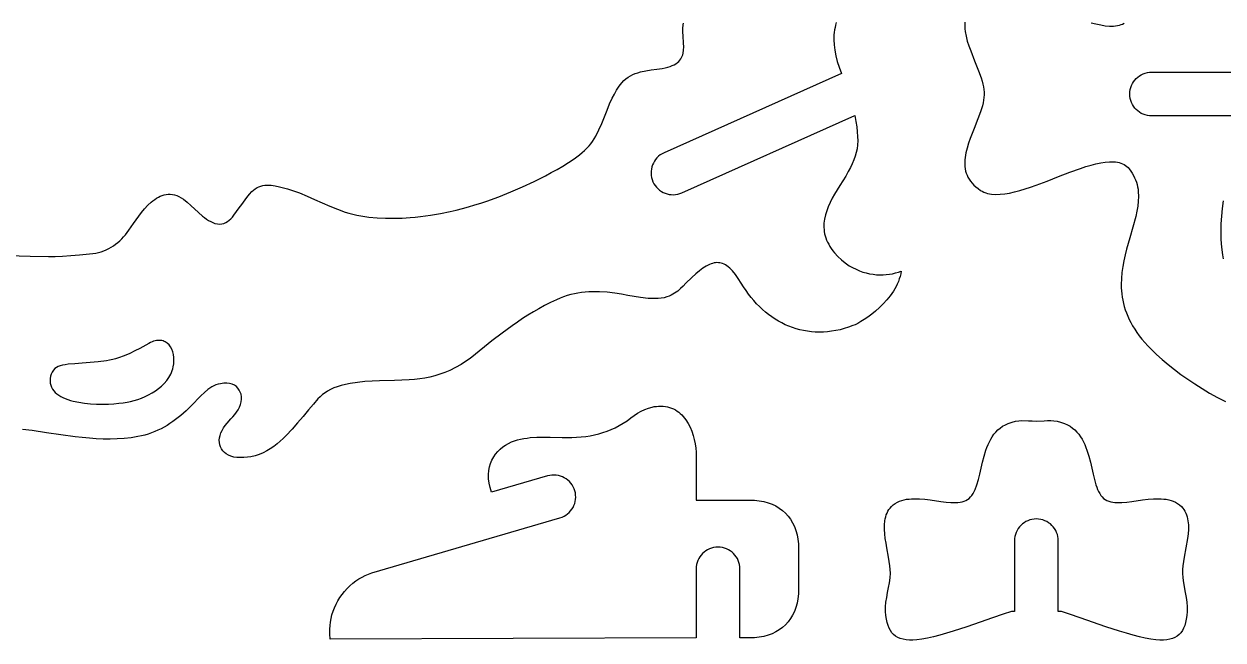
# Model space of a CAD drawing. Extents: x 4 to 246, y 5 to 420.
# Drawn here: x 73 to 155.2, y 5 to 47.2 of the extents above; entities that cross this region are included whole.
import ezdxf

# ---------------------------------------------------------------- set-up
doc = ezdxf.new("R2010")
doc.units = 0
doc.layers.add('IMPORT_-_TIRANO', color=18, linetype='CONTINUOUS')

msp = doc.modelspace()

# ---------------------------------------------------------------- linework, layer by layer
at = {"layer": 'IMPORT_-_TIRANO'}
for points in [[(71.173, 31.342), (73.458, 31.279), (74.706, 31.258), (75.176, 31.26), (75.67, 31.274), (76.24, 31.309), (76.826, 31.359), (77.752, 31.456), (77.945, 31.483), (78.132, 31.523), (78.315, 31.575), (78.493, 31.637), (78.666, 31.709), (78.834, 31.792), (78.996, 31.884), (79.154, 31.985), (79.306, 32.094), (79.452, 32.211), (79.593, 32.335), (79.729, 32.466), (79.858, 32.603), (79.982, 32.746), (80.1, 32.894), (80.212, 33.047), (80.529, 33.507), (80.891, 34.017), (81.089, 34.275), (81.298, 34.525), (81.518, 34.762), (81.749, 34.978), (81.868, 35.076), (81.99, 35.166), (82.115, 35.249), (82.242, 35.322), (82.372, 35.384), (82.504, 35.436), (82.639, 35.476), (82.776, 35.504), (82.915, 35.518), (83.058, 35.518), (83.202, 35.503), (83.349, 35.472), (83.499, 35.424), (83.65, 35.359), (83.805, 35.275), (83.961, 35.172), (84.214, 34.973), (84.471, 34.746), (84.997, 34.258), (85.267, 34.024), (85.405, 33.916), (85.544, 33.814), (85.684, 33.723), (85.827, 33.642), (85.971, 33.574), (86.117, 33.52), (86.285, 33.48), (86.443, 33.468), (86.591, 33.481), (86.73, 33.518), (86.861, 33.574), (86.985, 33.649), (87.101, 33.738), (87.212, 33.841), (87.316, 33.954), (87.416, 34.075), (87.604, 34.33), (87.779, 34.587), (87.949, 34.825), (88.308, 35.299), (88.486, 35.522), (88.644, 35.701), (88.759, 35.809), (88.878, 35.899), (89.002, 35.974), (89.13, 36.033), (89.262, 36.079), (89.396, 36.112), (89.534, 36.133), (89.674, 36.143), (89.815, 36.144), (89.959, 36.136), (90.248, 36.098), (90.539, 36.039), (90.826, 35.967), (91.099, 35.89), (91.369, 35.804), (91.902, 35.61), (92.428, 35.396), (92.949, 35.168), (93.99, 34.708), (94.514, 34.492), (95.046, 34.298), (95.303, 34.216), (95.568, 34.145), (95.838, 34.083), (96.113, 34.03), (96.392, 33.986), (96.674, 33.949), (97.244, 33.898), (97.817, 33.873), (98.387, 33.87), (98.946, 33.886), (99.488, 33.917), (99.842, 33.946), (100.194, 33.983), (100.886, 34.077), (101.566, 34.196), (102.23, 34.336), (102.654, 34.435), (103.077, 34.543), (103.498, 34.659), (103.918, 34.783), (104.336, 34.914), (104.752, 35.053), (105.577, 35.351), (106.392, 35.676), (107.197, 36.026), (107.988, 36.399), (108.766, 36.792), (109.16, 37.001), (109.56, 37.22), (109.96, 37.45), (110.354, 37.695), (110.737, 37.954), (111.104, 38.231), (111.279, 38.377), (111.448, 38.527), (111.61, 38.683), (111.765, 38.844), (111.884, 38.986), (111.999, 39.146), (112.11, 39.323), (112.218, 39.513), (112.424, 39.928), (112.62, 40.372), (112.99, 41.283), (113.168, 41.713), (113.346, 42.105), (113.489, 42.387), (113.645, 42.659), (113.817, 42.92), (114.011, 43.17), (114.145, 43.314), (114.287, 43.44), (114.437, 43.55), (114.594, 43.645), (114.758, 43.726), (114.927, 43.796), (115.101, 43.855), (115.279, 43.905), (115.645, 43.983), (116.018, 44.042), (116.391, 44.093), (116.76, 44.148), (116.962, 44.187), (117.146, 44.232), (117.311, 44.283), (117.459, 44.341), (117.592, 44.404), (117.709, 44.473), (117.811, 44.547), (117.9, 44.626), (117.977, 44.709), (118.041, 44.798), (118.095, 44.89), (118.139, 44.987), (118.174, 45.087), (118.2, 45.191), (118.231, 45.409), (118.24, 45.637), (118.233, 45.875), (118.2, 46.371), (118.188, 46.624), (118.189, 46.88), (118.209, 47.134), (118.228, 47.26)], [(128.698, 47.285), (128.651, 47.121), (128.613, 46.955), (128.582, 46.789), (128.558, 46.621), (128.542, 46.452), (128.532, 46.108), (128.551, 45.755), (128.597, 45.393), (128.67, 45.017), (128.77, 44.628), (128.895, 44.224), (129.045, 43.801), (116.894, 38.364), (116.757, 38.295), (116.63, 38.213), (116.513, 38.12), (116.408, 38.018), (116.314, 37.906), (116.232, 37.787), (116.161, 37.661), (116.104, 37.529), (116.059, 37.392), (116.027, 37.251), (116.009, 37.107), (116.005, 36.961), (116.015, 36.815), (116.04, 36.668), (116.08, 36.523), (116.136, 36.379), (116.206, 36.242), (116.287, 36.115), (116.38, 35.999), (116.482, 35.894), (116.594, 35.8), (116.713, 35.717), (116.839, 35.647), (116.971, 35.589), (117.108, 35.544), (117.249, 35.513), (117.393, 35.494), (117.539, 35.49), (117.685, 35.5), (117.832, 35.525), (117.977, 35.566), (118.121, 35.621), (129.963, 40.921), (130.04, 40.515), (130.1, 40.144), (130.141, 39.801), (130.164, 39.484), (130.169, 39.188), (130.155, 38.909), (130.123, 38.642), (130.071, 38.384), (129.999, 38.129), (129.908, 37.875), (129.797, 37.616), (129.666, 37.349), (129.515, 37.069), (129.342, 36.771), (128.935, 36.109), (128.583, 35.528), (128.424, 35.241), (128.278, 34.954), (128.15, 34.668), (128.04, 34.383), (127.953, 34.099), (127.89, 33.814), (127.855, 33.529), (127.848, 33.386), (127.849, 33.243), (127.859, 33.1), (127.876, 32.957), (127.902, 32.813), (127.938, 32.668), (127.983, 32.524), (128.037, 32.379), (128.102, 32.233), (128.177, 32.087), (128.262, 31.94), (128.359, 31.793), (128.467, 31.645), (128.587, 31.496), (128.808, 31.254), (129.053, 31.024), (129.316, 30.811), (129.592, 30.622), (129.82, 30.488), (130.051, 30.372), (130.284, 30.272), (130.518, 30.188), (130.752, 30.12), (130.985, 30.067), (131.218, 30.029), (131.449, 30.005), (131.677, 29.994), (131.902, 29.996), (132.124, 30.01), (132.341, 30.037), (132.553, 30.074), (132.759, 30.122), (132.959, 30.181), (133.151, 30.249), (133.118, 30.066), (133.074, 29.886), (133.019, 29.709), (132.954, 29.535), (132.88, 29.364), (132.798, 29.197), (132.708, 29.033), (132.611, 28.873), (132.397, 28.565), (132.163, 28.273), (131.913, 27.999), (131.654, 27.743), (131.389, 27.507), (131.124, 27.293), (130.866, 27.1), (130.618, 26.931), (130.387, 26.786), (130.177, 26.667), (129.994, 26.574), (129.843, 26.509), (129.545, 26.403), (129.25, 26.311), (128.957, 26.234), (128.667, 26.172), (128.38, 26.123), (128.095, 26.089), (127.814, 26.069), (127.536, 26.062), (127.261, 26.068), (126.99, 26.088), (126.723, 26.121), (126.459, 26.166), (126.199, 26.224), (125.943, 26.294), (125.691, 26.376), (125.444, 26.47), (125.201, 26.576), (124.963, 26.693), (124.73, 26.822), (124.501, 26.961), (124.277, 27.111), (124.059, 27.272), (123.846, 27.443), (123.638, 27.625), (123.436, 27.816), (123.24, 28.017), (123.05, 28.228), (122.865, 28.448), (122.687, 28.677), (122.515, 28.915), (122.35, 29.161), (122.191, 29.416), (121.983, 29.744), (121.782, 30.027), (121.585, 30.265), (121.392, 30.46), (121.296, 30.542), (121.2, 30.613), (121.104, 30.674), (121.008, 30.724), (120.912, 30.765), (120.816, 30.796), (120.719, 30.817), (120.621, 30.828), (120.522, 30.83), (120.422, 30.823), (120.321, 30.807), (120.218, 30.781), (120.113, 30.747), (120.007, 30.703), (119.788, 30.591), (119.559, 30.445), (119.32, 30.267), (119.068, 30.058), (118.802, 29.818), (118.399, 29.416), (118.214, 29.226), (118.028, 29.046), (117.832, 28.88), (117.617, 28.729), (117.499, 28.66), (117.373, 28.597), (117.238, 28.538), (117.093, 28.485), (116.893, 28.428), (116.691, 28.39), (116.484, 28.368), (116.268, 28.361), (116.042, 28.366), (115.803, 28.382), (115.271, 28.438), (114.857, 28.502), (114.419, 28.587), (113.972, 28.675), (113.527, 28.744), (112.997, 28.799), (112.482, 28.831), (112.229, 28.837), (111.979, 28.835), (111.731, 28.825), (111.484, 28.807), (111.238, 28.779), (110.994, 28.741), (110.749, 28.694), (110.505, 28.635), (110.26, 28.566), (110.015, 28.484), (109.768, 28.39), (109.52, 28.283), (109.109, 28.088), (108.709, 27.885), (108.32, 27.673), (107.939, 27.453), (107.567, 27.226), (107.202, 26.992), (106.842, 26.751), (106.488, 26.503), (105.79, 25.992), (105.101, 25.46), (103.711, 24.348), (103.539, 24.216), (103.361, 24.088), (102.986, 23.848), (102.597, 23.63), (102.205, 23.439), (101.87, 23.297), (101.532, 23.176), (101.192, 23.073), (100.848, 22.987), (100.5, 22.918), (100.149, 22.864), (99.792, 22.823), (99.43, 22.795), (98.421, 22.754), (97.401, 22.726), (96.891, 22.704), (96.384, 22.67), (95.882, 22.618), (95.386, 22.544), (95.056, 22.48), (94.76, 22.407), (94.494, 22.326), (94.255, 22.236), (94.038, 22.137), (93.841, 22.028), (93.66, 21.909), (93.491, 21.778), (93.331, 21.636), (93.176, 21.483), (92.866, 21.137), (92.535, 20.737), (92.152, 20.279), (91.781, 19.843), (91.402, 19.405), (91.007, 18.98), (90.802, 18.777), (90.591, 18.581), (90.372, 18.396), (90.146, 18.223), (89.911, 18.063), (89.667, 17.918), (89.412, 17.79), (89.147, 17.681), (88.87, 17.592), (88.58, 17.526), (88.342, 17.489), (88.096, 17.465), (87.852, 17.458), (87.62, 17.47), (87.408, 17.503), (87.217, 17.556), (87.046, 17.626), (86.895, 17.712), (86.765, 17.813), (86.655, 17.928), (86.566, 18.055), (86.498, 18.192), (86.45, 18.339), (86.423, 18.493), (86.417, 18.653), (86.432, 18.818), (86.467, 18.986), (86.524, 19.156), (86.602, 19.327), (86.701, 19.497), (86.817, 19.658), (86.944, 19.813), (87.217, 20.11), (87.353, 20.259), (87.484, 20.411), (87.604, 20.569), (87.71, 20.736), (87.802, 20.921), (87.87, 21.107), (87.913, 21.289), (87.933, 21.468), (87.93, 21.64), (87.905, 21.803), (87.857, 21.956), (87.787, 22.097), (87.696, 22.223), (87.584, 22.332), (87.451, 22.423), (87.298, 22.494), (87.126, 22.542), (86.934, 22.565), (86.724, 22.562), (86.495, 22.53), (86.337, 22.492), (86.186, 22.441), (86.042, 22.378), (85.903, 22.305), (85.769, 22.222), (85.639, 22.131), (85.393, 21.928), (85.158, 21.705), (84.932, 21.472), (84.71, 21.238), (84.488, 21.011), (84.136, 20.675), (83.778, 20.359), (83.41, 20.065), (83.222, 19.927), (83.029, 19.795), (82.833, 19.67), (82.632, 19.552), (82.426, 19.442), (82.214, 19.339), (81.997, 19.244), (81.773, 19.158), (81.543, 19.08), (81.305, 19.011), (81.075, 18.953), (80.842, 18.903), (80.373, 18.823), (79.898, 18.769), (79.421, 18.738), (78.942, 18.727), (78.464, 18.733), (77.987, 18.754), (77.513, 18.787), (77.021, 18.833), (76.531, 18.888), (75.551, 19.022), (74.573, 19.17), (73.596, 19.315), (72.93, 19.396)], [(137.506, 47.327), (137.498, 47.17), (137.5, 47.012), (137.511, 46.851), (137.531, 46.689), (137.592, 46.359), (137.679, 46.025), (137.787, 45.686), (137.91, 45.345), (138.181, 44.66), (138.451, 43.978), (138.62, 43.499), (138.686, 43.283), (138.739, 43.079), (138.779, 42.885), (138.807, 42.698), (138.822, 42.516), (138.825, 42.337), (138.816, 42.157), (138.794, 41.975), (138.76, 41.787), (138.714, 41.592), (138.656, 41.388), (138.585, 41.17), (138.409, 40.688), (138.142, 40.019), (137.879, 39.348), (137.761, 39.015), (137.66, 38.684), (137.579, 38.357), (137.523, 38.035), (137.507, 37.877), (137.499, 37.72), (137.499, 37.565), (137.51, 37.412), (137.53, 37.261), (137.561, 37.112), (137.603, 36.966), (137.657, 36.823), (137.724, 36.682), (137.804, 36.544), (137.897, 36.409), (138.005, 36.278), (138.128, 36.149), (138.267, 36.024), (138.422, 35.903), (138.593, 35.785), (138.703, 35.721), (138.819, 35.666), (138.94, 35.62), (139.067, 35.582), (139.198, 35.553), (139.334, 35.531), (139.621, 35.51), (139.924, 35.517), (140.243, 35.55), (140.575, 35.605), (140.92, 35.681), (141.276, 35.775), (141.641, 35.884), (142.013, 36.007), (142.392, 36.14), (143.16, 36.428), (143.933, 36.73), (144.698, 37.025), (145.443, 37.294), (145.804, 37.412), (146.155, 37.517), (146.495, 37.605), (146.821, 37.674), (147.133, 37.722), (147.429, 37.746), (147.707, 37.744), (147.839, 37.733), (147.966, 37.714), (148.087, 37.687), (148.204, 37.652), (148.314, 37.609), (148.419, 37.557), (148.518, 37.496), (148.61, 37.425), (148.696, 37.345), (148.776, 37.255), (148.886, 37.107), (148.984, 36.958), (149.071, 36.806), (149.147, 36.654), (149.212, 36.499), (149.267, 36.343), (149.313, 36.186), (149.349, 36.026), (149.376, 35.865), (149.395, 35.703), (149.41, 35.374), (149.396, 35.038), (149.358, 34.697), (149.299, 34.349), (149.222, 33.995), (149.03, 33.271), (148.81, 32.524), (148.591, 31.755), (148.491, 31.363), (148.401, 30.965), (148.326, 30.562), (148.269, 30.154), (148.234, 29.741), (148.223, 29.323), (148.229, 29.112), (148.241, 28.9), (148.262, 28.687), (148.292, 28.473), (148.33, 28.257), (148.377, 28.04), (148.435, 27.822), (148.503, 27.603), (148.581, 27.383), (148.67, 27.162), (148.772, 26.94), (148.885, 26.716), (149.01, 26.492), (149.149, 26.266), (149.301, 26.039), (149.466, 25.811), (149.646, 25.583), (149.841, 25.353), (150.05, 25.122), (150.276, 24.89), (150.644, 24.535), (151.033, 24.184), (151.442, 23.838), (151.87, 23.497), (152.317, 23.162), (152.783, 22.832), (153.266, 22.51), (153.766, 22.195), (154.282, 21.888), (154.815, 21.589), (155.362, 21.3)], [(148.419, 47.221), (148.314, 47.169), (148.204, 47.125), (148.087, 47.09), (147.966, 47.064), (147.839, 47.044), (147.707, 47.033), (147.429, 47.031), (147.133, 47.055), (146.821, 47.103), (146.495, 47.172), (146.155, 47.26)], [(156.784, 40.886), (150.318, 40.886), (150.165, 40.894), (150.016, 40.917), (149.872, 40.954), (149.733, 41.004), (149.602, 41.068), (149.478, 41.143), (149.363, 41.229), (149.256, 41.326), (149.159, 41.433), (149.072, 41.549), (148.997, 41.672), (148.934, 41.804), (148.883, 41.942), (148.846, 42.086), (148.824, 42.235), (148.816, 42.388), (148.824, 42.542), (148.846, 42.691), (148.883, 42.835), (148.934, 42.973), (148.997, 43.105), (149.072, 43.228), (149.159, 43.344), (149.256, 43.451), (149.363, 43.548), (149.478, 43.634), (149.602, 43.71), (149.733, 43.773), (149.872, 43.823), (150.016, 43.86), (150.165, 43.883), (150.318, 43.891), (156.784, 43.891)], [(155.227, 31.096), (155.184, 31.358), (155.12, 31.885), (155.082, 32.417), (155.07, 32.952), (155.08, 33.487), (155.112, 34.021), (155.162, 34.551), (155.229, 35.075)]]:
    msp.add_lwpolyline(points, dxfattribs=at)
for points in [[(75.154, 23.573), (75.045, 23.456), (74.958, 23.326), (74.891, 23.186), (74.844, 23.038), (74.819, 22.885), (74.814, 22.73), (74.83, 22.574), (74.866, 22.42), (74.918, 22.284), (74.987, 22.157), (75.072, 22.039), (75.172, 21.93), (75.286, 21.83), (75.413, 21.737), (75.551, 21.652), (75.701, 21.575), (75.861, 21.505), (76.03, 21.442), (76.208, 21.386), (76.392, 21.336), (76.779, 21.254), (77.183, 21.195), (77.596, 21.156), (78.011, 21.134), (78.419, 21.129), (78.814, 21.137), (79.186, 21.156), (79.53, 21.185), (79.836, 21.22), (80.097, 21.26), (80.336, 21.308), (80.581, 21.37), (80.829, 21.447), (81.079, 21.537), (81.327, 21.642), (81.571, 21.76), (81.809, 21.892), (82.038, 22.037), (82.256, 22.196), (82.46, 22.368), (82.648, 22.554), (82.816, 22.752), (82.964, 22.964), (83.088, 23.189), (83.14, 23.306), (83.185, 23.427), (83.224, 23.551), (83.254, 23.678), (83.29, 23.898), (83.304, 24.114), (83.297, 24.324), (83.269, 24.524), (83.222, 24.713), (83.156, 24.888), (83.072, 25.046), (82.969, 25.184), (82.85, 25.301), (82.784, 25.351), (82.714, 25.394), (82.639, 25.43), (82.561, 25.459), (82.48, 25.481), (82.394, 25.495), (82.305, 25.501), (82.212, 25.499), (82.115, 25.488), (82.015, 25.469), (81.912, 25.44), (81.806, 25.401), (81.696, 25.353), (81.583, 25.294), (80.969, 24.954), (80.63, 24.779), (80.273, 24.607), (79.9, 24.448), (79.511, 24.306), (79.311, 24.244), (79.108, 24.189), (78.902, 24.142), (78.693, 24.103), (78.119, 24.027), (77.556, 23.975), (77.017, 23.937), (76.516, 23.902), (76.066, 23.859), (75.864, 23.831), (75.68, 23.797), (75.515, 23.756), (75.371, 23.706), (75.25, 23.645)], [(108.917, 16.206), (105.072, 15.082), (104.971, 15.407), (104.904, 15.719), (104.869, 16.017), (104.864, 16.301), (104.886, 16.571), (104.935, 16.827), (105.008, 17.068), (105.103, 17.293), (105.219, 17.504), (105.353, 17.699), (105.504, 17.879), (105.67, 18.043), (105.848, 18.19), (106.038, 18.321), (106.237, 18.436), (106.443, 18.533), (106.643, 18.61), (106.85, 18.675), (107.064, 18.728), (107.282, 18.771), (107.504, 18.805), (107.729, 18.831), (108.184, 18.861), (108.637, 18.868), (109.081, 18.862), (109.905, 18.837), (110.246, 18.833), (110.578, 18.839), (110.902, 18.853), (111.219, 18.878), (111.529, 18.914), (111.832, 18.961), (112.13, 19.019), (112.422, 19.091), (112.709, 19.175), (112.992, 19.273), (113.271, 19.385), (113.546, 19.511), (113.819, 19.654), (114.089, 19.812), (114.357, 19.986), (114.624, 20.178), (114.854, 20.345), (115.087, 20.5), (115.324, 20.638), (115.568, 20.757), (115.823, 20.855), (116.089, 20.928), (116.227, 20.955), (116.37, 20.974), (116.516, 20.986), (116.668, 20.989), (116.83, 20.983), (116.985, 20.966), (117.134, 20.938), (117.277, 20.9), (117.414, 20.852), (117.545, 20.795), (117.67, 20.729), (117.79, 20.654), (117.903, 20.572), (118.011, 20.482), (118.113, 20.385), (118.209, 20.281), (118.3, 20.171), (118.386, 20.056), (118.541, 19.811), (118.676, 19.548), (118.791, 19.273), (118.886, 18.988), (118.963, 18.697), (119.021, 18.404), (119.062, 18.112), (119.086, 17.826), (119.094, 17.549), (119.094, 14.544), (123.101, 14.544), (123.425, 14.507), (123.733, 14.448), (124.025, 14.368), (124.299, 14.266), (124.555, 14.144), (124.794, 14.001), (125.014, 13.838), (125.216, 13.656), (125.398, 13.454), (125.561, 13.234), (125.704, 12.995), (125.826, 12.739), (125.928, 12.464), (126.009, 12.173), (126.068, 11.864), (126.106, 11.54), (126.106, 8.114), (126.068, 7.789), (126.009, 7.48), (125.928, 7.189), (125.826, 6.915), (125.704, 6.658), (125.561, 6.42), (125.398, 6.199), (125.216, 5.998), (125.015, 5.816), (124.795, 5.653), (124.556, 5.51), (124.299, 5.388), (124.025, 5.286), (123.734, 5.205), (123.425, 5.146), (123.101, 5.109), (122.099, 5.109), (122.099, 9.826), (122.091, 9.98), (122.069, 10.129), (122.031, 10.273), (121.981, 10.411), (121.918, 10.543), (121.842, 10.666), (121.756, 10.782), (121.659, 10.889), (121.552, 10.986), (121.436, 11.072), (121.312, 11.148), (121.181, 11.211), (121.043, 11.261), (120.899, 11.298), (120.75, 11.321), (120.596, 11.329), (120.443, 11.321), (120.294, 11.298), (120.15, 11.261), (120.012, 11.211), (119.88, 11.148), (119.756, 11.072), (119.641, 10.986), (119.534, 10.889), (119.437, 10.782), (119.351, 10.666), (119.275, 10.543), (119.212, 10.411), (119.162, 10.273), (119.125, 10.129), (119.102, 9.98), (119.094, 9.826), (119.094, 5.109), (94.004, 5.004), (94, 5.369), (94.001, 5.706), (94.011, 5.96), (94.034, 6.187), (94.078, 6.431), (94.138, 6.676), (94.216, 6.921), (94.309, 7.162), (94.419, 7.401), (94.544, 7.634), (94.684, 7.86), (94.837, 8.078), (95.002, 8.287), (95.179, 8.485), (95.367, 8.671), (95.564, 8.844), (95.77, 9.003), (95.982, 9.147), (96.2, 9.27), (96.421, 9.386), (96.872, 9.554), (109.76, 13.322), (109.906, 13.373), (110.042, 13.437), (110.17, 13.513), (110.289, 13.6), (110.397, 13.697), (110.495, 13.804), (110.581, 13.92), (110.656, 14.043), (110.72, 14.173), (110.77, 14.308), (110.808, 14.448), (110.831, 14.592), (110.841, 14.738), (110.836, 14.887), (110.816, 15.037), (110.781, 15.186), (110.73, 15.331), (110.667, 15.468), (110.591, 15.596), (110.504, 15.714), (110.406, 15.823), (110.299, 15.92), (110.183, 16.007), (110.06, 16.082), (109.931, 16.145), (109.795, 16.196), (109.655, 16.233), (109.512, 16.257), (109.365, 16.267), (109.216, 16.262), (109.067, 16.242)], [(132.409, 9.527), (132.402, 9.778), (132.376, 10.048), (132.282, 10.636), (132.164, 11.264), (132.107, 11.585), (132.058, 11.906), (132.021, 12.225), (132, 12.538), (132.001, 12.841), (132.027, 13.132), (132.051, 13.271), (132.084, 13.407), (132.125, 13.537), (132.175, 13.663), (132.235, 13.783), (132.306, 13.897), (132.387, 14.004), (132.48, 14.105), (132.608, 14.218), (132.743, 14.316), (132.885, 14.399), (133.033, 14.467), (133.188, 14.523), (133.348, 14.568), (133.513, 14.601), (133.682, 14.623), (133.855, 14.637), (134.032, 14.643), (134.393, 14.633), (134.761, 14.602), (135.132, 14.556), (135.865, 14.454), (136.219, 14.411), (136.559, 14.385), (136.881, 14.382), (137.034, 14.392), (137.181, 14.41), (137.321, 14.438), (137.454, 14.477), (137.579, 14.527), (137.696, 14.589), (137.805, 14.668), (137.905, 14.762), (137.995, 14.871), (138.076, 14.993), (138.15, 15.128), (138.218, 15.274), (138.336, 15.597), (138.438, 15.954), (138.531, 16.337), (138.717, 17.148), (138.824, 17.56), (138.949, 17.965), (139.021, 18.162), (139.1, 18.355), (139.188, 18.542), (139.284, 18.722), (139.39, 18.895), (139.507, 19.059), (139.636, 19.213), (139.777, 19.356), (139.932, 19.488), (140.1, 19.607), (140.284, 19.712), (140.484, 19.802), (140.752, 19.896), (140.991, 19.955), (141.213, 19.987), (141.426, 19.998), (141.872, 19.984), (142.126, 19.973), (142.413, 19.968), (142.954, 19.984), (143.184, 19.995), (143.4, 19.998), (143.614, 19.987), (143.835, 19.955), (144.075, 19.896), (144.343, 19.802), (144.543, 19.712), (144.726, 19.607), (144.895, 19.488), (145.05, 19.356), (145.191, 19.213), (145.319, 19.059), (145.436, 18.895), (145.543, 18.722), (145.639, 18.542), (145.726, 18.355), (145.806, 18.162), (145.878, 17.965), (146.003, 17.56), (146.11, 17.148), (146.296, 16.337), (146.389, 15.954), (146.491, 15.597), (146.547, 15.431), (146.609, 15.274), (146.676, 15.128), (146.75, 14.993), (146.832, 14.871), (146.922, 14.762), (147.021, 14.668), (147.131, 14.589), (147.248, 14.527), (147.373, 14.477), (147.506, 14.438), (147.646, 14.41), (147.792, 14.392), (147.945, 14.382), (148.267, 14.385), (148.607, 14.411), (148.962, 14.454), (149.695, 14.556), (150.066, 14.602), (150.434, 14.633), (150.795, 14.643), (150.971, 14.637), (151.145, 14.623), (151.314, 14.601), (151.479, 14.568), (151.639, 14.523), (151.793, 14.467), (151.942, 14.399), (152.084, 14.316), (152.219, 14.218), (152.346, 14.105), (152.439, 14.004), (152.521, 13.897), (152.591, 13.783), (152.651, 13.663), (152.702, 13.537), (152.743, 13.407), (152.775, 13.271), (152.799, 13.132), (152.826, 12.841), (152.826, 12.537), (152.806, 12.225), (152.769, 11.906), (152.663, 11.264), (152.544, 10.636), (152.492, 10.335), (152.45, 10.048), (152.424, 9.778), (152.417, 9.527), (152.438, 9.208), (152.483, 8.881), (152.609, 8.213), (152.672, 7.878), (152.722, 7.545), (152.75, 7.219), (152.752, 7.059), (152.746, 6.901), (152.721, 6.632), (152.685, 6.384), (152.638, 6.157), (152.577, 5.95), (152.504, 5.763), (152.416, 5.597), (152.313, 5.45), (152.196, 5.323), (152.061, 5.215), (151.91, 5.126), (151.741, 5.055), (151.554, 5.003), (151.347, 4.969), (151.12, 4.953), (150.873, 4.955), (150.604, 4.973), (150.259, 5.019), (149.878, 5.09), (149.468, 5.183), (149.034, 5.295), (148.582, 5.422), (148.119, 5.561), (147.181, 5.863), (145.419, 6.47), (144.69, 6.722), (144.123, 6.905), (143.916, 6.905), (143.915, 11.752), (143.908, 11.906), (143.885, 12.055), (143.848, 12.199), (143.797, 12.337), (143.734, 12.468), (143.659, 12.592), (143.573, 12.708), (143.476, 12.814), (143.369, 12.911), (143.253, 12.998), (143.129, 13.073), (142.998, 13.136), (142.86, 13.187), (142.716, 13.224), (142.567, 13.246), (142.413, 13.254), (142.26, 13.246), (142.111, 13.224), (141.967, 13.187), (141.829, 13.136), (141.697, 13.073), (141.574, 12.998), (141.458, 12.911), (141.351, 12.814), (141.254, 12.707), (141.168, 12.592), (141.092, 12.468), (141.029, 12.337), (140.978, 12.199), (140.941, 12.055), (140.919, 11.905), (140.911, 11.752), (140.911, 6.905), (140.704, 6.905), (140.137, 6.722), (139.407, 6.47), (138.561, 6.175), (137.646, 5.863), (136.707, 5.561), (136.244, 5.422), (135.793, 5.295), (135.359, 5.183), (134.949, 5.09), (134.568, 5.019), (134.222, 4.973), (133.953, 4.955), (133.706, 4.953), (133.48, 4.969), (133.273, 5.003), (133.085, 5.055), (132.916, 5.126), (132.765, 5.215), (132.631, 5.323), (132.513, 5.45), (132.411, 5.597), (132.323, 5.763), (132.249, 5.95), (132.189, 6.157), (132.141, 6.384), (132.105, 6.632), (132.08, 6.901), (132.074, 7.059), (132.077, 7.219), (132.105, 7.545), (132.155, 7.878), (132.217, 8.213), (132.283, 8.549), (132.343, 8.881), (132.388, 9.208)]]:
    msp.add_lwpolyline(points, close=True, dxfattribs=at)

doc.saveas('drawing.dxf')
